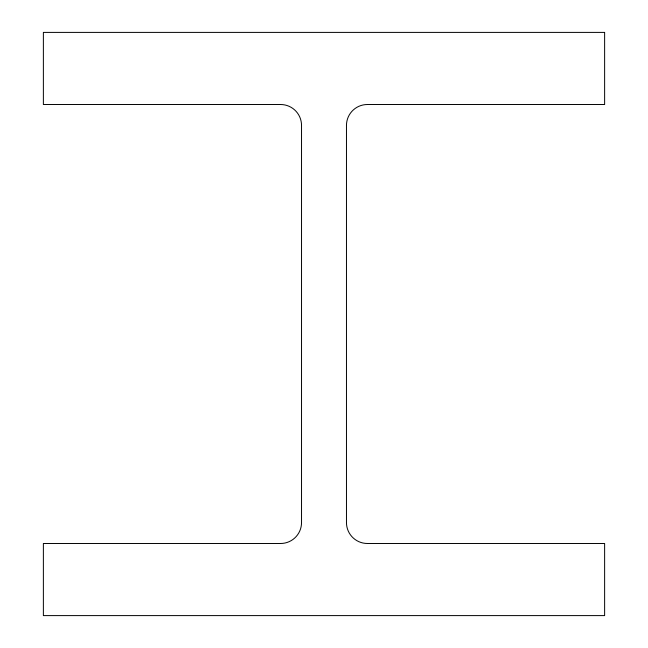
<?xml version="1.0" encoding="UTF-8"?>
<svg xmlns="http://www.w3.org/2000/svg" width="648" height="648" viewBox="0 0 648 648"><rect width="100%" height="100%" fill="white"/><g stroke="black" fill="none" stroke-linecap="round" stroke-linejoin="round"><path stroke-width="0.97" d="M604.625 32.4L43.376 32.4L43.376 104.514L280.625 104.514A20.906 20.906 0 0 1 301.531 125.42L301.531 522.58A20.906 20.906 0 0 1 280.625 543.486L43.376 543.486L43.376 615.6L604.625 615.6L604.625 543.486L367.376 543.486A20.906 20.906 0 0 1 346.469 522.58L346.469 125.42A20.906 20.906 0 0 1 367.376 104.514L604.625 104.514L604.625 32.4"/></g></svg>
